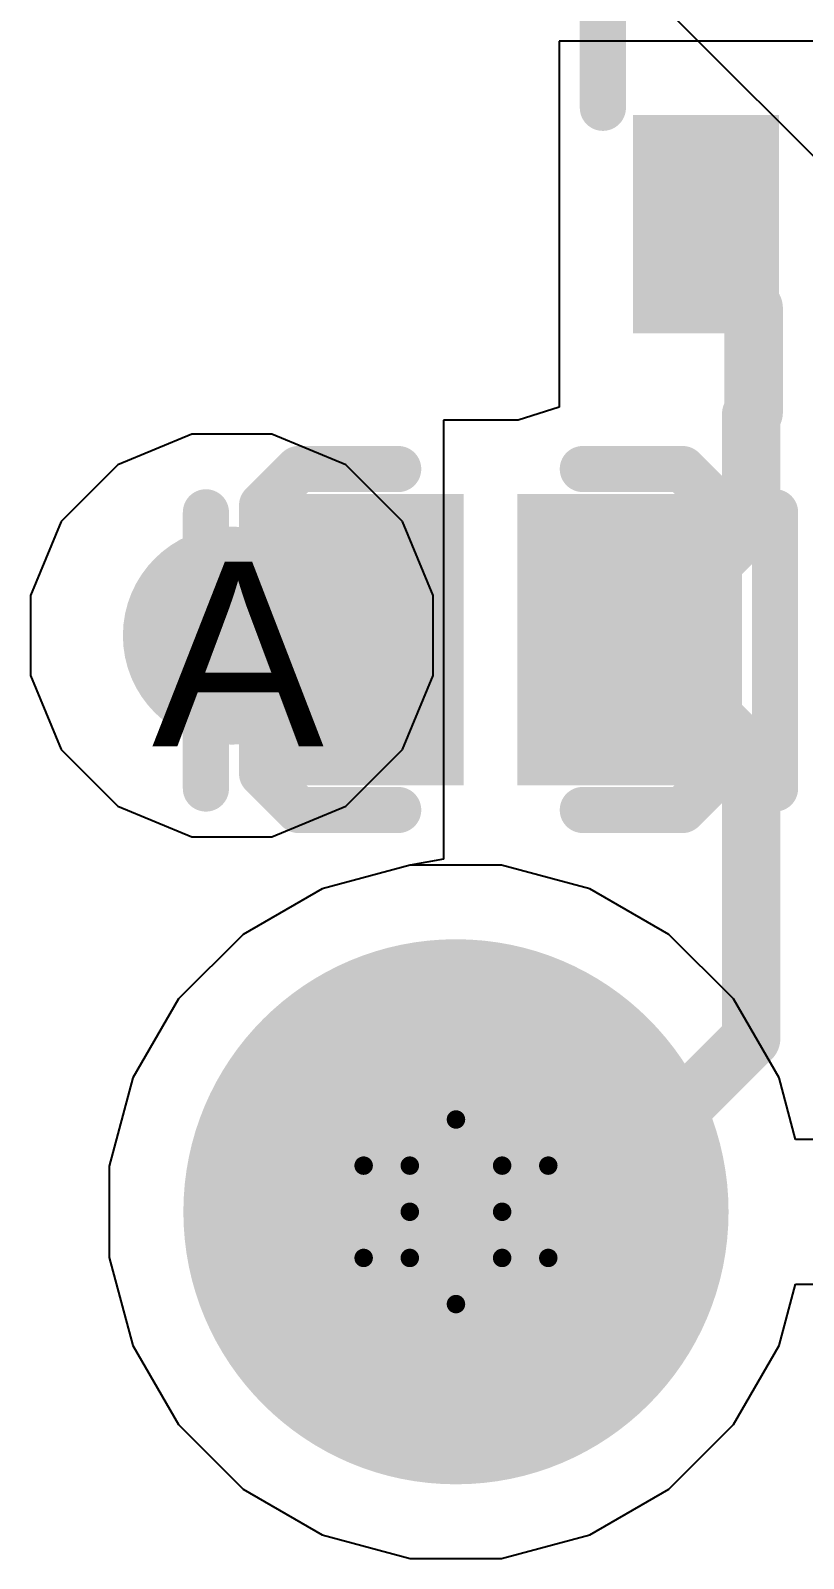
# Model space of a CAD drawing. Header units: inches. Extents: x 0 to 5271, y 0 to 5417.
# Drawn here: x 90.81 to 92.936, y 97.217 to 101.422 of the extents above; entities that cross this region are included whole.
import ezdxf

# ---------------------------------------------------------------- set-up
doc = ezdxf.new("R2010")
doc.units = ezdxf.units.IN
for name, color, linetype in [('Bottom Layer', 5, 'Continuous'), ('Bottom Overlay', 54, 'Continuous'), ('Bottom Paste', 16, 'Continuous'), ('Bottom Solder', 6, 'Continuous'), ('Drill Drawing', 1, 'Continuous'), ('L2_GND1', 16, 'Continuous'), ('L3_SIG1', 76, 'Continuous'), ('L4_PWR', 90, 'Continuous'), ('L5_GND2', 156, 'Continuous'), ('L6_SIG2', 130, 'Continuous'), ('L7_GND3', 216, 'Continuous'), ('Multi-Layer', 9, 'Continuous'), ('Pad Holes', 156, 'Continuous'), ('Top Layer', 1, 'Continuous'), ('Top Solder', 216, 'Continuous'), ('Via Holes', 16, 'Continuous')]:
    doc.layers.add(name, color=color, linetype=linetype)
doc.styles.add('Arial', font='', dxfattribs={"height": 0.2})
doc.styles.get('Arial').set_extended_font_data('Arial')

# ---------------------------------------------------------------- blocks, each defined once
blk = doc.blocks.new('DFN1006_2L__B__D____________B_117')
at = {"layer": 'Bottom Layer'}
for points in [[(-0.525, 0.35), (-0.125, 0.35), (-0.125, -0.35), (-0.525, -0.35)], [(0.125, 0.35), (0.525, 0.35), (0.525, -0.35), (0.125, -0.35)]]:
    blk.add_hatch(color=5, dxfattribs=at).paths.add_polyline_path(points)
at = {"layer": 'Bottom Paste'}
for points in [[(-0.525, 0.35), (-0.125, 0.35), (-0.125, -0.35), (-0.525, -0.35)], [(0.125, 0.35), (0.525, 0.35), (0.525, -0.35), (0.125, -0.35)]]:
    blk.add_hatch(color=16, dxfattribs=at).paths.add_polyline_path(points)
at = {"layer": 'Bottom Solder'}
for points in [[(-0.5758, 0.4008), (-0.0742, 0.4008), (-0.0742, -0.4008), (-0.5758, -0.4008)], [(0.0742, 0.4008), (0.5758, 0.4008), (0.5758, -0.4008), (0.0742, -0.4008)]]:
    blk.add_hatch(color=6, dxfattribs=at).paths.add_polyline_path(points)
at = {"layer": 'Bottom Overlay'}
for points in [[(-0.5283, 0.4691, 0.127, 0.127, 0), (-0.6284, 0.3691, 0.127, 0.127, 0)], [(-0.254, 0.4691, 0.127, 0.127, 0), (-0.5283, 0.4691, 0.127, 0.127, 0)], [(0.5283, 0.4691, 0.127, 0.127, 0), (0.254, 0.4691, 0.127, 0.127, 0)], [(0.6283, 0.3691, 0.127, 0.127, 0), (0.5283, 0.4691, 0.127, 0.127, 0)], [(-0.7829, 0.41, 0.127, 0.127, 0), (-0.7829, -0.3501, 0.127, 0.127, 0)], [(0.783, 0.41, 0.127, 0.127, 0), (0.783, -0.3501, 0.127, 0.127, 0)], [(-0.6284, 0.3691, 0.127, 0.127, 0), (-0.6284, -0.3692, 0.127, 0.127, 0)], [(0.6283, 0.3691, 0.127, 0.127, 0), (0.6283, -0.3692, 0.127, 0.127, 0)], [(-0.5283, -0.4692, 0.127, 0.127, 0), (-0.6284, -0.3692, 0.127, 0.127, 0)], [(0.6283, -0.3692, 0.127, 0.127, 0), (0.5283, -0.4692, 0.127, 0.127, 0)], [(-0.4984, -0.4692, 0.127, 0.127, 0), (-0.5283, -0.4692, 0.127, 0.127, 0)], [(-0.254, -0.4692, 0.127, 0.127, 0), (-0.4984, -0.4692, 0.127, 0.127, 0)], [(0.4983, -0.4692, 0.127, 0.127, 0), (0.254, -0.4692, 0.127, 0.127, 0)], [(0.5283, -0.4692, 0.127, 0.127, 0), (0.4983, -0.4692, 0.127, 0.127, 0)]]:
    blk.add_lwpolyline(points, format="xyseb", dxfattribs=at)
for points in [[(-0.5601, 0.4691, 0.0635, 0.0635, 1), (-0.4966, 0.4691, 0.0635, 0.0635, 1)], [(-0.5601, 0.4691, 0.0635, 0.0635, 1), (-0.4966, 0.4691, 0.0635, 0.0635, 1)], [(-0.2858, 0.4691, 0.0635, 0.0635, 1), (-0.2223, 0.4691, 0.0635, 0.0635, 1)], [(0.2222, 0.4691, 0.0635, 0.0635, 1), (0.2857, 0.4691, 0.0635, 0.0635, 1)], [(0.4965, 0.4691, 0.0635, 0.0635, 1), (0.56, 0.4691, 0.0635, 0.0635, 1)], [(0.4965, 0.4691, 0.0635, 0.0635, 1), (0.56, 0.4691, 0.0635, 0.0635, 1)], [(-0.8147, 0.41, 0.0635, 0.0635, 1), (-0.7512, 0.41, 0.0635, 0.0635, 1)], [(0.7512, 0.41, 0.0635, 0.0635, 1), (0.8147, 0.41, 0.0635, 0.0635, 1)], [(-0.6601, 0.3691, 0.0635, 0.0635, 1), (-0.5966, 0.3691, 0.0635, 0.0635, 1)], [(-0.6601, 0.3691, 0.0635, 0.0635, 1), (-0.5966, 0.3691, 0.0635, 0.0635, 1)], [(0.5966, 0.3691, 0.0635, 0.0635, 1), (0.6601, 0.3691, 0.0635, 0.0635, 1)], [(0.5966, 0.3691, 0.0635, 0.0635, 1), (0.6601, 0.3691, 0.0635, 0.0635, 1)], [(-0.8147, -0.3501, 0.0635, 0.0635, 1), (-0.7512, -0.3501, 0.0635, 0.0635, 1)], [(0.7512, -0.3501, 0.0635, 0.0635, 1), (0.8147, -0.3501, 0.0635, 0.0635, 1)], [(-0.6601, -0.3692, 0.0635, 0.0635, 1), (-0.5966, -0.3692, 0.0635, 0.0635, 1)], [(-0.6601, -0.3692, 0.0635, 0.0635, 1), (-0.5966, -0.3692, 0.0635, 0.0635, 1)], [(0.5966, -0.3692, 0.0635, 0.0635, 1), (0.6601, -0.3692, 0.0635, 0.0635, 1)], [(0.5966, -0.3692, 0.0635, 0.0635, 1), (0.6601, -0.3692, 0.0635, 0.0635, 1)], [(-0.5601, -0.4692, 0.0635, 0.0635, 1), (-0.4966, -0.4692, 0.0635, 0.0635, 1)], [(-0.5601, -0.4692, 0.0635, 0.0635, 1), (-0.4966, -0.4692, 0.0635, 0.0635, 1)], [(-0.5301, -0.4692, 0.0635, 0.0635, 1), (-0.4666, -0.4692, 0.0635, 0.0635, 1)], [(-0.5301, -0.4692, 0.0635, 0.0635, 1), (-0.4666, -0.4692, 0.0635, 0.0635, 1)], [(-0.2858, -0.4692, 0.0635, 0.0635, 1), (-0.2223, -0.4692, 0.0635, 0.0635, 1)], [(0.2222, -0.4692, 0.0635, 0.0635, 1), (0.2857, -0.4692, 0.0635, 0.0635, 1)], [(0.4666, -0.4692, 0.0635, 0.0635, 1), (0.5301, -0.4692, 0.0635, 0.0635, 1)], [(0.4666, -0.4692, 0.0635, 0.0635, 1), (0.5301, -0.4692, 0.0635, 0.0635, 1)], [(0.4965, -0.4692, 0.0635, 0.0635, 1), (0.56, -0.4692, 0.0635, 0.0635, 1)], [(0.4965, -0.4692, 0.0635, 0.0635, 1), (0.56, -0.4692, 0.0635, 0.0635, 1)]]:
    blk.add_lwpolyline(points, format="xyseb", close=True, dxfattribs=at)
blk = doc.blocks.new('MCZ1210CH900L2_B_514')
at = {"layer": 'Bottom Layer'}
for points in [[(-0.875, 0.425), (-0.375, 0.425), (-0.375, 0.125), (-0.875, 0.125)], [(0.375, 0.425), (0.875, 0.425), (0.875, 0.125), (0.375, 0.125)], [(-0.875, -0.125), (-0.375, -0.125), (-0.375, -0.425), (-0.875, -0.425)], [(0.375, -0.125), (0.875, -0.125), (0.875, -0.425), (0.375, -0.425)]]:
    blk.add_hatch(color=5, dxfattribs=at).paths.add_polyline_path(points)
at = {"layer": 'Bottom Paste'}
for points in [[(-0.875, 0.425), (-0.375, 0.425), (-0.375, 0.125), (-0.875, 0.125)], [(0.375, 0.425), (0.875, 0.425), (0.875, 0.125), (0.375, 0.125)], [(-0.875, -0.125), (-0.375, -0.125), (-0.375, -0.425), (-0.875, -0.425)], [(0.375, -0.125), (0.875, -0.125), (0.875, -0.425), (0.375, -0.425)]]:
    blk.add_hatch(color=16, dxfattribs=at).paths.add_polyline_path(points)
at = {"layer": 'Bottom Solder'}
for points in [[(-0.9258, 0.4758), (-0.3242, 0.4758), (-0.3242, 0.0742), (-0.9258, 0.0742)], [(0.3242, 0.4758), (0.9258, 0.4758), (0.9258, 0.0742), (0.3242, 0.0742)], [(-0.9258, -0.0742), (-0.3242, -0.0742), (-0.3242, -0.4758), (-0.9258, -0.4758)], [(0.3242, -0.0742), (0.9258, -0.0742), (0.9258, -0.4758), (0.3242, -0.4758)]]:
    blk.add_hatch(color=6, dxfattribs=at).paths.add_polyline_path(points)
at = {"layer": 'Bottom Overlay'}
for points in [[(0.3048, 0.5588, 0.127, 0.127, 0), (-0.3302, 0.5588, 0.127, 0.127, 0)], [(0.3048, -0.5588, 0.127, 0.127, 0), (-0.3302, -0.5588, 0.127, 0.127, 0)]]:
    blk.add_lwpolyline(points, format="xyseb", dxfattribs=at)
for points in [[(-0.362, 0.5588, 0.0635, 0.0635, 1), (-0.2985, 0.5588, 0.0635, 0.0635, 1)], [(0.273, 0.5588, 0.0635, 0.0635, 1), (0.3365, 0.5588, 0.0635, 0.0635, 1)], [(-1.0019, -0.2794, 0.16, 0.16, 1), (-1.0809, -0.2794, 0.16, 0.16, 1)], [(-1.1209, -0.2794, 0.08, 0.08, 1), (-1.0409, -0.2794, 0.08, 0.08, 1)], [(-1.0419, -0.2794, 0.08, 0.08, 1), (-0.9619, -0.2794, 0.08, 0.08, 1)], [(-0.362, -0.5588, 0.0635, 0.0635, 1), (-0.2985, -0.5588, 0.0635, 0.0635, 1)], [(0.273, -0.5588, 0.0635, 0.0635, 1), (0.3365, -0.5588, 0.0635, 0.0635, 1)]]:
    blk.add_lwpolyline(points, format="xyseb", close=True, dxfattribs=at)
blk = doc.blocks.new('U224_081N_1BR61_529')
at = {"layer": 'Bottom Layer'}
h = blk.add_hatch(color=5, dxfattribs=at)
edge = h.paths.add_edge_path()
edge.add_arc((1, -0.375), 0.7, 0, 360)
at = {"layer": 'Bottom Solder'}
h = blk.add_hatch(color=6, dxfattribs=at)
edge = h.paths.add_edge_path()
edge.add_arc((1, -0.375), 0.75, 0, 360)
at = {"layer": 'L2_GND1'}
h = blk.add_hatch(color=16, dxfattribs=at)
edge = h.paths.add_edge_path()
edge.add_arc((1, -0.375), 0.7, 0, 360)
at = {"layer": 'L3_SIG1'}
h = blk.add_hatch(color=76, dxfattribs=at)
edge = h.paths.add_edge_path()
edge.add_arc((1, -0.375), 0.7, 0, 360)
at = {"layer": 'L4_PWR'}
h = blk.add_hatch(color=90, dxfattribs=at)
edge = h.paths.add_edge_path()
edge.add_arc((1, -0.375), 0.7, 0, 360)
at = {"layer": 'L5_GND2'}
h = blk.add_hatch(color=156, dxfattribs=at)
edge = h.paths.add_edge_path()
edge.add_arc((1, -0.375), 0.7, 0, 360)
at = {"layer": 'L6_SIG2'}
h = blk.add_hatch(color=130, dxfattribs=at)
edge = h.paths.add_edge_path()
edge.add_arc((1, -0.375), 0.7, 0, 360)
at = {"layer": 'L7_GND3'}
h = blk.add_hatch(color=216, dxfattribs=at)
edge = h.paths.add_edge_path()
edge.add_arc((1, -0.375), 0.7, 0, 360)
at = {"layer": 'Multi-Layer'}
h = blk.add_hatch(color=9, dxfattribs=at)
edge = h.paths.add_edge_path()
edge.add_arc((1, -0.375), 0.7, 0, 360)
at = {"layer": 'Pad Holes'}
h = blk.add_hatch(color=7, dxfattribs=at)
edge = h.paths.add_edge_path()
edge.add_arc((1, -0.375), 0.4, 0, 360)
at = {"layer": 'Top Layer'}
h = blk.add_hatch(color=1, dxfattribs=at)
edge = h.paths.add_edge_path()
edge.add_arc((1, -0.375), 0.7, 0, 360)
at = {"layer": 'Top Solder'}
h = blk.add_hatch(color=216, dxfattribs=at)
edge = h.paths.add_edge_path()
edge.add_arc((1, -0.375), 0.75, 0, 360)

msp = doc.modelspace()

# ---------------------------------------------------------------- hatches: boundary and pattern name
at = {"layer": 'Bottom Layer'}
h = msp.add_hatch(color=5, dxfattribs=at)
edge = h.paths.add_edge_path()
edge.add_arc((91.3636, 99.7566), 0.3, 0, 360)
at = {"layer": 'L2_GND1'}
h = msp.add_hatch(color=16, dxfattribs=at)
edge = h.paths.add_edge_path()
edge.add_arc((91.3636, 99.7566), 0.3, 0, 360)
at = {"layer": 'L3_SIG1'}
h = msp.add_hatch(color=76, dxfattribs=at)
edge = h.paths.add_edge_path()
edge.add_arc((91.3636, 99.7566), 0.3, 0, 360)
at = {"layer": 'L4_PWR'}
h = msp.add_hatch(color=90, dxfattribs=at)
edge = h.paths.add_edge_path()
edge.add_arc((91.3636, 99.7566), 0.3, 0, 360)
at = {"layer": 'L5_GND2'}
h = msp.add_hatch(color=156, dxfattribs=at)
edge = h.paths.add_edge_path()
edge.add_arc((91.3636, 99.7566), 0.3, 0, 360)
at = {"layer": 'L6_SIG2'}
h = msp.add_hatch(color=130, dxfattribs=at)
edge = h.paths.add_edge_path()
edge.add_arc((91.3636, 99.7566), 0.3, 0, 360)
at = {"layer": 'L7_GND3'}
h = msp.add_hatch(color=216, dxfattribs=at)
edge = h.paths.add_edge_path()
edge.add_arc((91.3636, 99.7566), 0.3, 0, 360)
at = {"layer": 'Top Layer'}
h = msp.add_hatch(color=1, dxfattribs=at)
edge = h.paths.add_edge_path()
edge.add_arc((91.3636, 99.7566), 0.3, 0, 360)
at = {"layer": 'Via Holes'}
h = msp.add_hatch(color=7, dxfattribs=at)
edge = h.paths.add_edge_path()
edge.add_arc((91.3636, 99.7566), 0.15, 0, 360)

# ---------------------------------------------------------------- linework, layer by layer
at = {"layer": 'Bottom Layer'}
for p, q in [((93.622, 101.3928), (92.264, 101.3928)), ((92.264, 101.3928), (92.264, 100.3848)), ((92.264, 100.3848), (92.1515, 100.3498)), ((92.1515, 100.3498), (91.946, 100.3498)), ((91.946, 100.3498), (91.946, 99.1418)), ((91.8544, 99.125), (91.6118, 99.06)), ((91.946, 99.1418), (91.8544, 99.125)), ((91.6118, 99.06), (91.3942, 98.9344)), ((91.3942, 98.9344), (91.2166, 98.7568)), ((91.2166, 98.7568), (91.091, 98.5392)), ((91.091, 98.5392), (91.026, 98.2966)), ((91.026, 98.2966), (91.026, 98.0454)), ((91.026, 98.0454), (91.091, 97.8028)), ((92.869, 97.8028), (92.9143, 97.9717)), ((92.9143, 97.9717), (93.0457, 97.9717)), ((91.091, 97.8028), (91.2166, 97.5852)), ((92.7434, 97.5852), (92.869, 97.8028)), ((91.2166, 97.5852), (91.3942, 97.4076)), ((92.5658, 97.4076), (92.7434, 97.5852)), ((91.3942, 97.4076), (91.6118, 97.282)), ((92.3482, 97.282), (92.5658, 97.4076)), ((91.6118, 97.282), (91.8544, 97.217)), ((92.1056, 97.217), (92.3482, 97.282)), ((91.8544, 97.217), (92.1056, 97.217))]:
    msp.add_line(p, q, dxfattribs=at)
for points in [[(92.668, 100.7888, 0.1608, 0.1608, 0), (92.668, 100.8888, 0.1608, 0.1608, 0)], [(92.668, 100.7888, 0.1608, 0.1608, 0), (92.7991, 100.6577, 0.1608, 0.1608, 0)], [(92.7991, 100.371, 0.1608, 0.1608, 0), (92.7991, 100.6577, 0.1608, 0.1608, 0)], [(92.7921, 100.364, 0.1608, 0.1608, 0), (92.7991, 100.371, 0.1608, 0.1608, 0)], [(92.7921, 100.0645, 0.1608, 0.1608, 0), (92.7921, 100.364, 0.1608, 0.1608, 0)], [(92.6979, 99.9703, 0.1608, 0.1608, 0), (92.7921, 100.0645, 0.1608, 0.1608, 0)], [(92.4, 99.8507, 0.1608, 0.1608, 0), (92.5196, 99.9703, 0.1608, 0.1608, 0)], [(92.5196, 99.9703, 0.1608, 0.1608, 0), (92.6979, 99.9703, 0.1608, 0.1608, 0)], [(92.4, 99.6409, 0.1608, 0.1608, 0), (92.4, 99.8507, 0.1608, 0.1608, 0)], [(92.4, 99.6409, 0.1608, 0.1608, 0), (92.5196, 99.5213, 0.1608, 0.1608, 0)], [(92.5196, 99.5213, 0.1608, 0.1608, 0), (92.6979, 99.5213, 0.1608, 0.1608, 0)], [(92.6979, 99.5213, 0.1608, 0.1608, 0), (92.7921, 99.4271, 0.1608, 0.1608, 0)], [(92.7921, 98.6478, 0.1608, 0.1608, 0), (92.7921, 99.4271, 0.1608, 0.1608, 0)], [(92.3153, 98.171, 0.1608, 0.1608, 0), (92.7921, 98.6478, 0.1608, 0.1608, 0)], [(91.98, 98.171, 0.1608, 0.1608, 0), (92.3153, 98.171, 0.1608, 0.1608, 0)]]:
    msp.add_lwpolyline(points, format="xyseb", dxfattribs=at)
for points in [[(92.6278, 100.8888, 0.0804, 0.0804, 1), (92.7082, 100.8888, 0.0804, 0.0804, 1)], [(92.6278, 100.7888, 0.0804, 0.0804, 1), (92.7082, 100.7888, 0.0804, 0.0804, 1)], [(92.6278, 100.7888, 0.0804, 0.0804, 1), (92.7082, 100.7888, 0.0804, 0.0804, 1)], [(92.7589, 100.6577, 0.0804, 0.0804, 1), (92.8393, 100.6577, 0.0804, 0.0804, 1)], [(92.7589, 100.6577, 0.0804, 0.0804, 1), (92.8393, 100.6577, 0.0804, 0.0804, 1)], [(92.7589, 100.371, 0.0804, 0.0804, 1), (92.8393, 100.371, 0.0804, 0.0804, 1)], [(92.7589, 100.371, 0.0804, 0.0804, 1), (92.8393, 100.371, 0.0804, 0.0804, 1)], [(92.7519, 100.364, 0.0804, 0.0804, 1), (92.8323, 100.364, 0.0804, 0.0804, 1)], [(92.7519, 100.364, 0.0804, 0.0804, 1), (92.8323, 100.364, 0.0804, 0.0804, 1)], [(92.7519, 100.0645, 0.0804, 0.0804, 1), (92.8323, 100.0645, 0.0804, 0.0804, 1)], [(92.7519, 100.0645, 0.0804, 0.0804, 1), (92.8323, 100.0645, 0.0804, 0.0804, 1)], [(92.4794, 99.9703, 0.0804, 0.0804, 1), (92.5598, 99.9703, 0.0804, 0.0804, 1)], [(92.4794, 99.9703, 0.0804, 0.0804, 1), (92.5598, 99.9703, 0.0804, 0.0804, 1)], [(92.6577, 99.9703, 0.0804, 0.0804, 1), (92.7381, 99.9703, 0.0804, 0.0804, 1)], [(92.6577, 99.9703, 0.0804, 0.0804, 1), (92.7381, 99.9703, 0.0804, 0.0804, 1)], [(92.3598, 99.8507, 0.0804, 0.0804, 1), (92.4402, 99.8507, 0.0804, 0.0804, 1)], [(92.3598, 99.8507, 0.0804, 0.0804, 1), (92.4402, 99.8507, 0.0804, 0.0804, 1)], [(92.3598, 99.6409, 0.0804, 0.0804, 1), (92.4402, 99.6409, 0.0804, 0.0804, 1)], [(92.3598, 99.6409, 0.0804, 0.0804, 1), (92.4402, 99.6409, 0.0804, 0.0804, 1)], [(92.4794, 99.5213, 0.0804, 0.0804, 1), (92.5598, 99.5213, 0.0804, 0.0804, 1)], [(92.4794, 99.5213, 0.0804, 0.0804, 1), (92.5598, 99.5213, 0.0804, 0.0804, 1)], [(92.6577, 99.5213, 0.0804, 0.0804, 1), (92.7381, 99.5213, 0.0804, 0.0804, 1)], [(92.6577, 99.5213, 0.0804, 0.0804, 1), (92.7381, 99.5213, 0.0804, 0.0804, 1)], [(92.7519, 99.4271, 0.0804, 0.0804, 1), (92.8323, 99.4271, 0.0804, 0.0804, 1)], [(92.7519, 99.4271, 0.0804, 0.0804, 1), (92.8323, 99.4271, 0.0804, 0.0804, 1)], [(92.7519, 98.6478, 0.0804, 0.0804, 1), (92.8323, 98.6478, 0.0804, 0.0804, 1)], [(92.7519, 98.6478, 0.0804, 0.0804, 1), (92.8323, 98.6478, 0.0804, 0.0804, 1)], [(91.9398, 98.171, 0.0804, 0.0804, 1), (92.0202, 98.171, 0.0804, 0.0804, 1)], [(92.2751, 98.171, 0.0804, 0.0804, 1), (92.3555, 98.171, 0.0804, 0.0804, 1)], [(92.2751, 98.171, 0.0804, 0.0804, 1), (92.3555, 98.171, 0.0804, 0.0804, 1)]]:
    msp.add_lwpolyline(points, format="xyseb", close=True, dxfattribs=at)
at = {"layer": 'Drill Drawing'}
for points in [[(91.853, 98.298, 0.0508, 0.0508, 0), (91.98, 98.425, 0.0508, 0.0508, 0)], [(91.98, 98.425, 0.0508, 0.0508, 0), (92.107, 98.298, 0.0508, 0.0508, 0)], [(91.726, 98.298, 0.0508, 0.0508, 0), (91.853, 98.171, 0.0508, 0.0508, 0)], [(91.726, 98.298, 0.0508, 0.0508, 0), (91.853, 98.298, 0.0508, 0.0508, 0)], [(92.107, 98.298, 0.0508, 0.0508, 0), (92.234, 98.298, 0.0508, 0.0508, 0)], [(92.107, 98.171, 0.0508, 0.0508, 0), (92.234, 98.298, 0.0508, 0.0508, 0)], [(91.726, 98.044, 0.0508, 0.0508, 0), (91.853, 98.171, 0.0508, 0.0508, 0)], [(92.107, 98.171, 0.0508, 0.0508, 0), (92.234, 98.044, 0.0508, 0.0508, 0)], [(91.726, 98.044, 0.0508, 0.0508, 0), (91.853, 98.044, 0.0508, 0.0508, 0)], [(91.853, 98.044, 0.0508, 0.0508, 0), (91.98, 97.917, 0.0508, 0.0508, 0)], [(91.98, 97.917, 0.0508, 0.0508, 0), (92.107, 98.044, 0.0508, 0.0508, 0)], [(92.107, 98.044, 0.0508, 0.0508, 0), (92.234, 98.044, 0.0508, 0.0508, 0)]]:
    msp.add_lwpolyline(points, format="xyseb", dxfattribs=at)
for points in [[(91.9673, 98.425, 0.0254, 0.0254, 1), (91.9927, 98.425, 0.0254, 0.0254, 1)], [(91.9673, 98.425, 0.0254, 0.0254, 1), (91.9927, 98.425, 0.0254, 0.0254, 1)], [(91.7133, 98.298, 0.0254, 0.0254, 1), (91.7387, 98.298, 0.0254, 0.0254, 1)], [(91.7133, 98.298, 0.0254, 0.0254, 1), (91.7387, 98.298, 0.0254, 0.0254, 1)], [(91.8403, 98.298, 0.0254, 0.0254, 1), (91.8657, 98.298, 0.0254, 0.0254, 1)], [(91.8403, 98.298, 0.0254, 0.0254, 1), (91.8657, 98.298, 0.0254, 0.0254, 1)], [(92.0943, 98.298, 0.0254, 0.0254, 1), (92.1197, 98.298, 0.0254, 0.0254, 1)], [(92.0943, 98.298, 0.0254, 0.0254, 1), (92.1197, 98.298, 0.0254, 0.0254, 1)], [(92.2213, 98.298, 0.0254, 0.0254, 1), (92.2467, 98.298, 0.0254, 0.0254, 1)], [(92.2213, 98.298, 0.0254, 0.0254, 1), (92.2467, 98.298, 0.0254, 0.0254, 1)], [(91.8403, 98.171, 0.0254, 0.0254, 1), (91.8657, 98.171, 0.0254, 0.0254, 1)], [(91.8403, 98.171, 0.0254, 0.0254, 1), (91.8657, 98.171, 0.0254, 0.0254, 1)], [(92.0943, 98.171, 0.0254, 0.0254, 1), (92.1197, 98.171, 0.0254, 0.0254, 1)], [(92.0943, 98.171, 0.0254, 0.0254, 1), (92.1197, 98.171, 0.0254, 0.0254, 1)], [(91.7133, 98.044, 0.0254, 0.0254, 1), (91.7387, 98.044, 0.0254, 0.0254, 1)], [(91.7133, 98.044, 0.0254, 0.0254, 1), (91.7387, 98.044, 0.0254, 0.0254, 1)], [(91.8403, 98.044, 0.0254, 0.0254, 1), (91.8657, 98.044, 0.0254, 0.0254, 1)], [(91.8403, 98.044, 0.0254, 0.0254, 1), (91.8657, 98.044, 0.0254, 0.0254, 1)], [(92.0943, 98.044, 0.0254, 0.0254, 1), (92.1197, 98.044, 0.0254, 0.0254, 1)], [(92.0943, 98.044, 0.0254, 0.0254, 1), (92.1197, 98.044, 0.0254, 0.0254, 1)], [(92.2213, 98.044, 0.0254, 0.0254, 1), (92.2467, 98.044, 0.0254, 0.0254, 1)], [(92.2213, 98.044, 0.0254, 0.0254, 1), (92.2467, 98.044, 0.0254, 0.0254, 1)], [(91.9673, 97.917, 0.0254, 0.0254, 1), (91.9927, 97.917, 0.0254, 0.0254, 1)], [(91.9673, 97.917, 0.0254, 0.0254, 1), (91.9927, 97.917, 0.0254, 0.0254, 1)]]:
    msp.add_lwpolyline(points, format="xyseb", close=True, dxfattribs=at)
at = {"layer": 'L2_GND1'}
for p, q in [((91.2534, 100.3106), (91.0498, 100.2263)), ((91.4738, 100.3106), (91.2534, 100.3106)), ((91.6774, 100.2263), (91.4738, 100.3106)), ((91.0498, 100.2263), (90.894, 100.0704)), ((91.8333, 100.0704), (91.6774, 100.2263)), ((90.894, 100.0704), (90.8096, 99.8668)), ((91.9176, 99.8668), (91.8333, 100.0704)), ((90.8096, 99.8668), (90.8096, 99.6464)), ((91.9176, 99.6464), (91.9176, 99.8668)), ((90.8096, 99.6464), (90.894, 99.4428)), ((91.8333, 99.4428), (91.9176, 99.6464)), ((90.894, 99.4428), (91.0498, 99.2869)), ((91.6774, 99.2869), (91.8333, 99.4428)), ((91.0498, 99.2869), (91.2534, 99.2026)), ((91.4738, 99.2026), (91.6774, 99.2869)), ((91.2534, 99.2026), (91.4738, 99.2026)), ((91.8544, 99.125), (91.6118, 99.06)), ((92.1056, 99.125), (91.8544, 99.125)), ((92.3482, 99.06), (92.1056, 99.125)), ((91.6118, 99.06), (91.3942, 98.9344)), ((92.5658, 98.9344), (92.3482, 99.06)), ((91.3942, 98.9344), (91.2166, 98.7568)), ((92.7434, 98.7568), (92.5658, 98.9344)), ((91.2166, 98.7568), (91.091, 98.5392)), ((92.869, 98.5392), (92.7434, 98.7568)), ((91.091, 98.5392), (91.026, 98.2966)), ((92.9143, 98.3703), (92.869, 98.5392)), ((93.0457, 98.3703), (92.9143, 98.3703)), ((91.026, 98.2966), (91.026, 98.0454)), ((91.026, 98.0454), (91.091, 97.8028)), ((92.869, 97.8028), (92.9143, 97.9717)), ((92.9143, 97.9717), (93.0457, 97.9717)), ((91.091, 97.8028), (91.2166, 97.5852)), ((92.7434, 97.5852), (92.869, 97.8028)), ((91.2166, 97.5852), (91.3942, 97.4076)), ((92.5658, 97.4076), (92.7434, 97.5852)), ((91.3942, 97.4076), (91.6118, 97.282)), ((92.3482, 97.282), (92.5658, 97.4076)), ((91.6118, 97.282), (91.8544, 97.217)), ((92.1056, 97.217), (92.3482, 97.282)), ((91.8544, 97.217), (92.1056, 97.217))]:
    msp.add_line(p, q, dxfattribs=at)
at = {"layer": 'L3_SIG1'}
for p, q in [((92.5883, 101.4505), (93.6464, 100.3924)), ((91.8544, 99.125), (91.6118, 99.06)), ((92.1056, 99.125), (91.8544, 99.125)), ((92.3482, 99.06), (92.1056, 99.125)), ((91.6118, 99.06), (91.3942, 98.9344)), ((92.5658, 98.9344), (92.3482, 99.06)), ((91.3942, 98.9344), (91.2166, 98.7568)), ((92.7434, 98.7568), (92.5658, 98.9344)), ((91.2166, 98.7568), (91.091, 98.5392)), ((92.869, 98.5392), (92.7434, 98.7568)), ((91.091, 98.5392), (91.026, 98.2966)), ((92.9143, 98.3703), (92.869, 98.5392)), ((93.0457, 98.3703), (92.9143, 98.3703)), ((91.026, 98.2966), (91.026, 98.0454)), ((91.026, 98.0454), (91.091, 97.8028)), ((92.869, 97.8028), (92.9143, 97.9717)), ((92.9143, 97.9717), (93.0457, 97.9717)), ((91.091, 97.8028), (91.2166, 97.5852)), ((92.7434, 97.5852), (92.869, 97.8028)), ((91.2166, 97.5852), (91.3942, 97.4076)), ((92.5658, 97.4076), (92.7434, 97.5852)), ((91.3942, 97.4076), (91.6118, 97.282)), ((92.3482, 97.282), (92.5658, 97.4076)), ((91.6118, 97.282), (91.8544, 97.217)), ((92.1056, 97.217), (92.3482, 97.282)), ((91.8544, 97.217), (92.1056, 97.217))]:
    msp.add_line(p, q, dxfattribs=at)
at = {"layer": 'L4_PWR'}
for p, q in [((91.2534, 100.3106), (91.0498, 100.2263)), ((91.4738, 100.3106), (91.2534, 100.3106)), ((91.6774, 100.2263), (91.4738, 100.3106)), ((91.0498, 100.2263), (90.894, 100.0704)), ((91.8333, 100.0704), (91.6774, 100.2263)), ((90.894, 100.0704), (90.8096, 99.8668)), ((91.9176, 99.8668), (91.8333, 100.0704)), ((90.8096, 99.8668), (90.8096, 99.6464)), ((91.9176, 99.6464), (91.9176, 99.8668)), ((90.8096, 99.6464), (90.894, 99.4428)), ((91.8333, 99.4428), (91.9176, 99.6464)), ((90.894, 99.4428), (91.0498, 99.2869)), ((91.6774, 99.2869), (91.8333, 99.4428)), ((91.0498, 99.2869), (91.2534, 99.2026)), ((91.4738, 99.2026), (91.6774, 99.2869)), ((91.2534, 99.2026), (91.4738, 99.2026)), ((91.8544, 99.125), (91.6118, 99.06)), ((92.1056, 99.125), (91.8544, 99.125)), ((92.3482, 99.06), (92.1056, 99.125)), ((91.6118, 99.06), (91.3942, 98.9344)), ((92.5658, 98.9344), (92.3482, 99.06)), ((91.3942, 98.9344), (91.2166, 98.7568)), ((92.7434, 98.7568), (92.5658, 98.9344)), ((91.2166, 98.7568), (91.091, 98.5392)), ((92.869, 98.5392), (92.7434, 98.7568)), ((91.091, 98.5392), (91.026, 98.2966)), ((92.9143, 98.3703), (92.869, 98.5392)), ((93.0457, 98.3703), (92.9143, 98.3703)), ((91.026, 98.2966), (91.026, 98.0454)), ((91.026, 98.0454), (91.091, 97.8028)), ((92.869, 97.8028), (92.9143, 97.9717)), ((92.9143, 97.9717), (93.0457, 97.9717)), ((91.091, 97.8028), (91.2166, 97.5852)), ((92.7434, 97.5852), (92.869, 97.8028)), ((91.2166, 97.5852), (91.3942, 97.4076)), ((92.5658, 97.4076), (92.7434, 97.5852)), ((91.3942, 97.4076), (91.6118, 97.282)), ((92.3482, 97.282), (92.5658, 97.4076)), ((91.6118, 97.282), (91.8544, 97.217)), ((92.1056, 97.217), (92.3482, 97.282)), ((91.8544, 97.217), (92.1056, 97.217))]:
    msp.add_line(p, q, dxfattribs=at)
at = {"layer": 'L5_GND2'}
for p, q in [((91.8544, 99.125), (91.6118, 99.06)), ((92.1056, 99.125), (91.8544, 99.125)), ((92.3482, 99.06), (92.1056, 99.125)), ((91.6118, 99.06), (91.3942, 98.9344)), ((92.5658, 98.9344), (92.3482, 99.06)), ((91.3942, 98.9344), (91.2166, 98.7568)), ((92.7434, 98.7568), (92.5658, 98.9344)), ((91.2166, 98.7568), (91.091, 98.5392)), ((92.869, 98.5392), (92.7434, 98.7568)), ((91.091, 98.5392), (91.026, 98.2966)), ((92.9143, 98.3703), (92.869, 98.5392)), ((93.0457, 98.3703), (92.9143, 98.3703)), ((91.026, 98.2966), (91.026, 98.0454)), ((91.026, 98.0454), (91.091, 97.8028)), ((92.869, 97.8028), (92.9143, 97.9717)), ((92.9143, 97.9717), (93.0457, 97.9717)), ((91.091, 97.8028), (91.2166, 97.5852)), ((92.7434, 97.5852), (92.869, 97.8028)), ((91.2166, 97.5852), (91.3942, 97.4076)), ((92.5658, 97.4076), (92.7434, 97.5852)), ((91.3942, 97.4076), (91.6118, 97.282)), ((92.3482, 97.282), (92.5658, 97.4076)), ((91.6118, 97.282), (91.8544, 97.217)), ((92.1056, 97.217), (92.3482, 97.282)), ((91.8544, 97.217), (92.1056, 97.217))]:
    msp.add_line(p, q, dxfattribs=at)
at = {"layer": 'L6_SIG2'}
for p, q in [((91.8544, 99.125), (91.6118, 99.06)), ((92.1056, 99.125), (91.8544, 99.125)), ((92.3482, 99.06), (92.1056, 99.125)), ((91.6118, 99.06), (91.3942, 98.9344)), ((92.5658, 98.9344), (92.3482, 99.06)), ((91.3942, 98.9344), (91.2166, 98.7568)), ((92.7434, 98.7568), (92.5658, 98.9344)), ((91.2166, 98.7568), (91.091, 98.5392)), ((92.869, 98.5392), (92.7434, 98.7568)), ((91.091, 98.5392), (91.026, 98.2966)), ((92.9143, 98.3703), (92.869, 98.5392)), ((93.0457, 98.3703), (92.9143, 98.3703)), ((91.026, 98.2966), (91.026, 98.0454)), ((91.026, 98.0454), (91.091, 97.8028)), ((92.869, 97.8028), (92.9143, 97.9717)), ((92.9143, 97.9717), (93.0457, 97.9717)), ((91.091, 97.8028), (91.2166, 97.5852)), ((92.7434, 97.5852), (92.869, 97.8028)), ((91.2166, 97.5852), (91.3942, 97.4076)), ((92.5658, 97.4076), (92.7434, 97.5852)), ((91.3942, 97.4076), (91.6118, 97.282)), ((92.3482, 97.282), (92.5658, 97.4076)), ((91.6118, 97.282), (91.8544, 97.217)), ((92.1056, 97.217), (92.3482, 97.282)), ((91.8544, 97.217), (92.1056, 97.217))]:
    msp.add_line(p, q, dxfattribs=at)
at = {"layer": 'L7_GND3'}
for p, q in [((91.8544, 99.125), (91.6118, 99.06)), ((92.1056, 99.125), (91.8544, 99.125)), ((92.3482, 99.06), (92.1056, 99.125)), ((91.6118, 99.06), (91.3942, 98.9344)), ((92.5658, 98.9344), (92.3482, 99.06)), ((91.3942, 98.9344), (91.2166, 98.7568)), ((92.7434, 98.7568), (92.5658, 98.9344)), ((91.2166, 98.7568), (91.091, 98.5392)), ((92.869, 98.5392), (92.7434, 98.7568)), ((91.091, 98.5392), (91.026, 98.2966)), ((92.9143, 98.3703), (92.869, 98.5392)), ((93.0457, 98.3703), (92.9143, 98.3703)), ((91.026, 98.2966), (91.026, 98.0454)), ((91.026, 98.0454), (91.091, 97.8028)), ((92.869, 97.8028), (92.9143, 97.9717)), ((92.9143, 97.9717), (93.0457, 97.9717)), ((91.091, 97.8028), (91.2166, 97.5852)), ((92.7434, 97.5852), (92.869, 97.8028)), ((91.2166, 97.5852), (91.3942, 97.4076)), ((92.5658, 97.4076), (92.7434, 97.5852)), ((91.3942, 97.4076), (91.6118, 97.282)), ((92.3482, 97.282), (92.5658, 97.4076)), ((91.6118, 97.282), (91.8544, 97.217)), ((92.1056, 97.217), (92.3482, 97.282)), ((91.8544, 97.217), (92.1056, 97.217))]:
    msp.add_line(p, q, dxfattribs=at)
at = {"layer": 'Top Layer'}
for p, q in [((91.8544, 99.125), (91.6118, 99.06)), ((92.1056, 99.125), (91.8544, 99.125)), ((92.3482, 99.06), (92.1056, 99.125)), ((91.6118, 99.06), (91.3942, 98.9344)), ((92.5658, 98.9344), (92.3482, 99.06)), ((91.3942, 98.9344), (91.2166, 98.7568)), ((92.7434, 98.7568), (92.5658, 98.9344)), ((91.2166, 98.7568), (91.091, 98.5392)), ((92.869, 98.5392), (92.7434, 98.7568)), ((91.091, 98.5392), (91.026, 98.2966)), ((92.9143, 98.3703), (92.869, 98.5392)), ((93.0457, 98.3703), (92.9143, 98.3703)), ((91.026, 98.2966), (91.026, 98.0454)), ((91.026, 98.0454), (91.091, 97.8028)), ((92.869, 97.8028), (92.9143, 97.9717)), ((92.9143, 97.9717), (93.0457, 97.9717)), ((91.091, 97.8028), (91.2166, 97.5852)), ((92.7434, 97.5852), (92.869, 97.8028)), ((91.2166, 97.5852), (91.3942, 97.4076)), ((92.5658, 97.4076), (92.7434, 97.5852)), ((91.3942, 97.4076), (91.6118, 97.282)), ((92.3482, 97.282), (92.5658, 97.4076)), ((91.6118, 97.282), (91.8544, 97.217)), ((92.1056, 97.217), (92.3482, 97.282)), ((91.8544, 97.217), (92.1056, 97.217))]:
    msp.add_line(p, q, dxfattribs=at)

# ---------------------------------------------------------------- block references
for name, p, rotation in [('U224_081N_1BR61_529', (92.98, 97.796), 180), ('MCZ1210CH900L2_B_514', (92.943, 101.5138), 270), ('DFN1006_2L__B__D____________B_117', (92.075, 99.7458), 180)]:
    msp.add_blockref(name, p, dxfattribs=dict(rotation=rotation))

# ---------------------------------------------------------------- texts
at = {"layer": 'Drill Drawing', "style": 'Arial'}
msp.add_text('A', height=0.508, dxfattribs=at).set_placement((91.1435, 99.4519))

doc.saveas('drawing.dxf')
